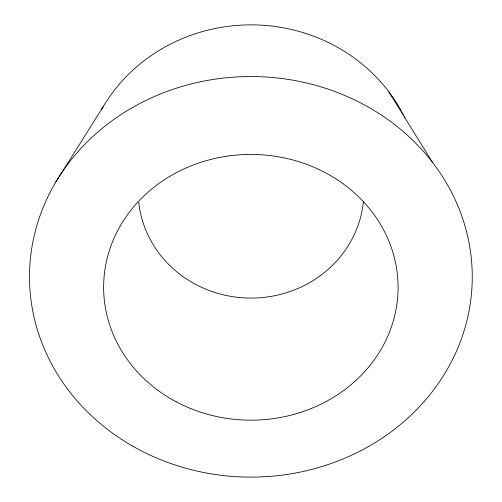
<?xml version="1.0" encoding="UTF-8"?>
<svg xmlns="http://www.w3.org/2000/svg" width="502" height="502" viewBox="0 0 502 502"><rect width="100%" height="100%" fill="white"/><g stroke="black" fill="none" stroke-linecap="round" stroke-linejoin="round"><path stroke-width="0.75" d="M55.86 181.975L103.268 106.531M388.492 91.333L432.636 162.554M101.699 109.229A169.544 160.263 0.1 0 1 252.155 24.868A169.544 160.263 0.1 0 1 401.424 111.149M402.171 112.523A169.544 160.263 0.1 0 1 403.269 114.6M404.33 116.684A169.544 160.263 0.1 0 1 405.014 118.077M363.385 201.653A112.868 106.537 0.1 0 1 251.439 298.088A112.868 106.537 0.1 0 1 138.747 202.381M132.653 446.127A221.382 200.285 0.1 0 0 472.081 284.86A221.382 200.285 0.1 0 0 147.889 99.503A221.382 200.285 0.1 0 0 132.653 446.127M176.189 401.795A147.224 132.867 0.1 0 0 398.08 288.455A147.224 132.867 0.1 0 0 178.304 171.671A147.224 132.867 0.1 0 0 176.189 401.795"/></g></svg>
